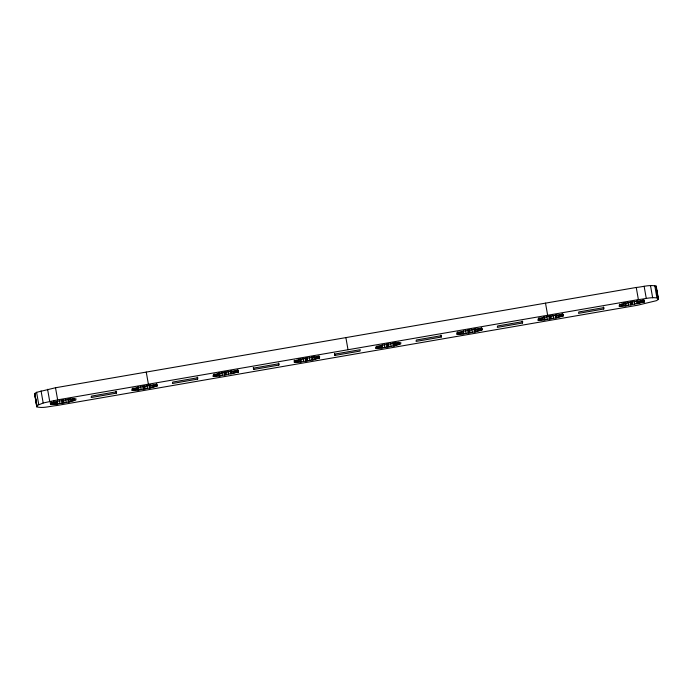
<?xml version="1.0" encoding="UTF-8"?>
<svg xmlns="http://www.w3.org/2000/svg" width="693" height="693" viewBox="0 0 693 693"><rect width="100%" height="100%" fill="white"/><g stroke="black" fill="none" stroke-linecap="round" stroke-linejoin="round"><path stroke-width="1.04" d="M34.65 394.741L34.858 393.433L36.59 392.316L55.509 387.751L636.252 287.465C642.792 286.919 649.748 284.451 656.21 286.131L658.315 298.466M36.998 405.561L43.191 402.997L57.649 399.878L638.392 299.593C644.932 299.047 651.888 296.569 658.35 298.259L658.142 299.567L656.41 300.684L637.491 305.249L56.748 405.535C50.208 406.081 43.252 408.549 36.79 406.869L34.858 393.433M56.783 404.088L50.589 404.504L50.806 403.153L57.207 401.394L69.802 399.22L75.987 398.804L75.771 400.156L69.369 401.914L56.783 404.088L56.428 402.044M116.381 393.165L116.597 391.77L91.424 396.119L91.199 397.513L116.381 393.165L116.026 391.147M138.002 390.064L137.5 386.85L138.002 390.064L150.589 387.889L156.99 386.131L157.207 384.78L151.022 385.195L138.435 387.37L132.034 389.128L131.817 390.48L138.028 389.882M197.6 379.14L197.826 377.746L172.644 382.094L172.427 383.489L197.6 379.14L197.245 377.113M219.257 375.857L213.037 376.446L213.253 375.104L219.655 373.336L232.242 371.162L238.435 370.755L238.219 372.098L219.222 376.039L218.719 372.825M253.647 369.456L253.872 368.07L279.045 363.721L278.829 365.107L253.647 369.456L253.291 367.437M300.45 362.015L294.256 362.422L294.473 361.079L300.875 359.312L313.47 357.138L319.655 356.73L319.438 358.073L313.037 359.84L300.45 362.015L299.939 358.827M334.866 355.431L335.091 354.036L360.273 349.688L360.048 351.082L334.866 355.431L334.511 353.413M381.67 347.981L375.485 348.397L375.701 347.046L382.103 345.287L394.689 343.113L400.875 342.697L400.658 344.049L394.256 345.807L381.67 347.981L381.341 345.781M441.268 337.058L441.493 335.663L416.311 340.012L416.095 341.406L441.268 337.058L440.913 335.04M462.889 333.957L456.704 334.373L456.921 333.021L463.322 331.263L475.909 329.088L482.103 328.673L481.886 330.024L475.485 331.782L462.889 333.957L462.569 331.756M522.496 323.033L522.713 321.639L497.539 325.987L497.314 327.382L522.496 323.033L522.141 321.015M544.118 319.932L537.933 320.348L538.14 318.997L544.542 317.238L557.137 315.064L563.322 314.648L563.106 315.999L556.704 317.758L544.118 319.932L543.607 316.718M603.716 309.009L603.941 307.614L578.759 311.963L578.534 313.357L603.716 309.009L603.36 306.982M625.337 305.908L619.152 306.315L619.369 304.972L625.77 303.205L638.357 301.031L644.542 300.623L644.334 301.966L625.337 305.908L624.835 302.694M656.002 287.439L656.21 286.131M656.106 286.789L658.246 298.908M656.574 290.263L656.929 292.29M657.285 294.308L658.177 299.359M656.54 290.471L656.895 292.489M657.25 294.516L657.605 296.535M654.755 285.559L656.886 297.687M650.51 285.62L652.65 297.747M644.126 286.27L646.266 298.397M643.97 299.948L644.334 301.966M643.71 299.991L644.066 302.018M643.13 300.095L643.485 302.113M642.55 300.199L642.905 302.217M642.29 300.242L642.645 302.261M641.346 300.545L641.701 302.564M640.245 300.866L640.601 302.884M638.989 301.195L639.344 303.213M636.252 287.465L638.392 299.593M637.603 301.533L637.95 303.577M637.404 300.606L637.924 303.733M636.408 300.875L636.945 303.898M634.242 301.247L634.779 304.279M632.085 301.62L632.614 304.651M631.098 301.784L631.635 304.816M630.119 301.957L630.647 304.989M627.953 302.33L628.482 305.362M625.788 302.702L626.325 305.734M623.475 302.832L624.012 305.864M622.435 303.941L622.799 305.959M621.378 303.993L621.734 306.011M619.637 304.149L619.992 306.176M562.768 313.868L563.106 315.999M562.491 314.024L562.846 316.043M561.91 314.12L562.266 316.138M561.33 314.224L561.685 316.242M561.07 314.267L561.425 316.285M560.126 314.57L560.481 316.597M559.017 314.891L559.372 316.909M557.761 315.22L558.125 317.238M556.202 314.544L556.73 317.602M556.184 314.639L556.704 317.758M555.188 314.899L555.725 317.931M553.023 315.272L553.56 318.304M550.857 315.644L551.394 318.676M549.878 315.817L550.407 318.841M548.891 315.982L549.428 319.014M545.512 303.136L547.652 315.263M546.725 316.354L547.262 319.386M544.568 316.727L545.096 319.759M542.437 317.87L542.792 319.889M541.216 317.966L541.571 319.984M540.15 318.018L540.505 320.045M539.258 318.035L539.613 320.053M538.998 318.078L539.353 320.097M538.418 318.182L538.773 320.201M481.583 327.668L481.938 329.686M481.548 327.893L481.886 330.024M481.263 328.049L481.618 330.067M480.682 328.144L481.046 330.171M478.906 328.595L479.261 330.622M477.798 328.915L478.153 330.942M476.541 329.244L476.897 331.271M474.974 328.569L475.493 331.696M474.956 328.725L475.485 331.782M473.969 328.924L474.497 331.956M471.803 329.296L472.331 332.328M469.637 329.669L470.175 332.701M468.65 329.842L469.187 332.874M467.671 330.007L468.208 333.038M465.505 330.388L466.042 333.411M463.34 330.76L463.877 333.792M461.209 331.895L461.564 333.913M459.996 331.99L460.351 334.017M458.931 332.051L459.286 334.069M458.038 332.06L458.394 334.078M457.77 332.103L458.125 334.121M457.189 332.207L457.545 334.225M398.882 342.273L399.237 344.291M398.622 342.316L398.977 344.343M397.678 342.628L398.033 344.646M396.569 342.948L396.933 344.967M395.14 342.264L395.677 345.296M393.754 342.602L394.265 345.781M393.728 342.784L394.256 345.807M392.74 342.948L393.277 345.98M390.575 343.321L391.112 346.353M388.418 343.693L388.946 346.725M387.43 343.867L387.967 346.898M386.443 344.04L386.98 347.072M384.286 344.412L384.814 347.444M382.12 344.785L382.657 347.817M379.989 345.92L380.344 347.947M378.768 346.015L379.123 348.042M377.702 346.076L378.066 348.094M376.81 346.084L377.165 348.103M345.885 337.612L348.016 349.731M319.083 356.055L319.438 358.073M318.823 356.098L319.178 358.125M318.243 356.202L318.598 358.22M317.663 356.297L318.018 358.324M317.394 356.349L317.758 358.368M316.458 356.652L316.814 358.671M315.35 356.973L315.705 358.991M313.92 356.289L314.449 359.32M312.534 356.626L313.037 359.84M311.521 356.973L312.049 360.005M309.355 357.345L309.892 360.377M307.19 357.727L307.727 360.758M306.211 357.891L306.739 360.923M305.223 358.064L305.76 361.096M303.058 358.437L303.595 361.469M300.901 358.809L301.429 361.841M298.588 358.939L299.125 361.971M297.548 360.048L297.903 362.067M296.483 360.1L296.838 362.118M294.75 360.256L295.105 362.274M294.17 360.36L294.525 362.378M278.465 363.089L278.829 365.107M237.881 369.975L238.236 371.994M237.864 370.079L238.219 372.098M237.595 370.123L237.95 372.15M237.015 370.227L237.378 372.245M236.443 370.331L236.798 372.349M236.174 370.374L236.53 372.392M235.23 370.677L235.594 372.695M234.13 370.998L234.485 373.016M232.874 371.327L233.229 373.345M231.306 370.651L231.817 373.865M230.293 371.006L230.83 374.029M228.136 371.379L228.664 374.411M225.97 371.751L226.507 374.783M224.982 371.916L225.52 374.948M224.004 372.089L224.532 375.121M221.838 372.462L222.375 375.493M219.672 372.834L220.209 375.866M218.702 372.921L219.222 376.039M217.541 373.977L217.897 375.996M216.329 374.073L216.684 376.091M215.263 374.125L215.618 376.152M214.362 374.142L214.726 376.16M214.102 374.185L214.458 376.204M213.522 374.281L213.877 376.308M156.687 383.775L156.99 386.131M156.375 384.156L156.731 386.174M155.795 384.251L156.15 386.27M154.011 384.702L154.366 386.729M152.902 385.022L153.266 387.041M151.654 385.351L152.01 387.378M150.086 384.676L150.589 387.889M149.073 385.031L149.61 388.063M146.249 372.08L148.389 384.208M146.907 385.403L147.444 388.435M144.742 385.776L145.279 388.808M143.763 385.949L144.3 388.981M142.775 386.114L143.312 389.145M140.618 386.486L141.147 389.518M138.453 386.867L138.99 389.89M136.322 388.002L136.677 390.02M135.1 388.097L135.456 390.116M134.035 388.149L134.399 390.176M133.143 388.167L133.498 390.185M132.883 388.21L133.238 390.228M132.302 388.314L132.658 390.332M73.995 398.38L74.35 400.398M73.727 398.423L74.09 400.45M72.791 398.726L73.146 400.753M71.682 399.047L72.037 401.074M70.253 398.371L70.781 401.403M68.867 398.709L69.369 401.914M67.853 399.055L68.382 402.087M65.688 399.428L66.225 402.46M63.522 399.8L64.059 402.832M62.543 399.974L63.072 403.005M61.556 400.138L62.093 403.17M59.39 400.519L59.927 403.543M55.509 387.751L57.649 399.878M57.224 400.892L57.762 403.924M56.454 401.888L56.791 404.002M55.093 402.027L55.449 404.045M53.699 401.117L54.236 404.149M52.815 402.183L53.17 404.201M51.923 402.191L52.278 404.21M51.654 402.235L52.01 404.262M50.234 402.486L50.589 404.504M47.583 389.293L49.723 401.412M41.052 390.869L43.191 402.997M36.59 392.316L38.73 404.435M34.823 393.641L36.963 405.76M34.754 394.092L36.894 406.211M34.685 394.534L36.79 406.869"/></g></svg>
